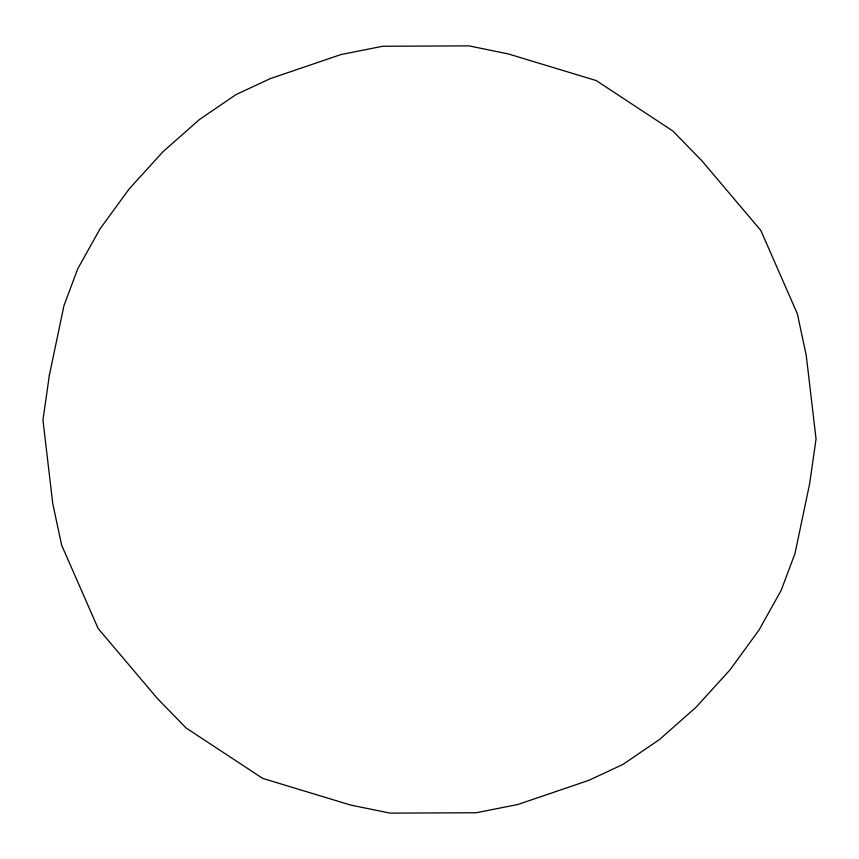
<?xml version="1.0" encoding="UTF-8"?>
<svg xmlns="http://www.w3.org/2000/svg" width="859" height="859" viewBox="0 0 859 859"><rect width="100%" height="100%" fill="white"/><g stroke="black" fill="none" stroke-linecap="round" stroke-linejoin="round"><path stroke-width="1.29" d="M49.317 375.512L42.95 420.051L52.764 503.675L61.644 545.186L98.162 628.541L157.261 698.335L186.059 727.949L262.725 778.415L350.762 805.087L390.072 813.129L476.262 812.743L517.902 804.475L588.705 780.391L622.882 764.456L659.487 739.524L696.005 707.29L729.946 669.945L759.012 630.044L781.207 590.294L795.026 553.421L809.683 483.488L816.05 438.949L806.236 355.325L797.356 313.814L760.838 230.459L701.739 160.665L672.941 131.051L596.275 80.585L508.238 53.913L468.928 45.871L382.738 46.257L341.098 54.525L270.295 78.609L236.118 94.544L199.513 119.476L162.995 151.71L129.054 189.055L99.988 228.956L77.793 268.706L63.974 305.579L49.317 375.512"/></g></svg>
